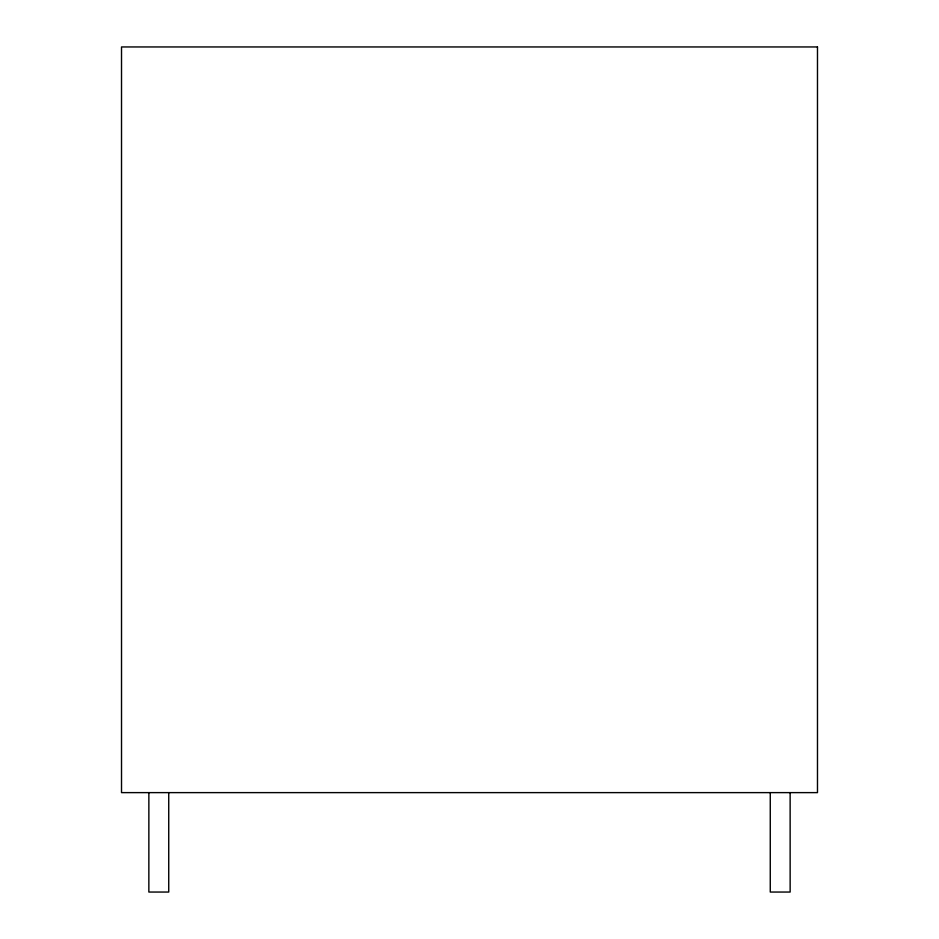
<?xml version="1.0" encoding="UTF-8"?>
<svg xmlns="http://www.w3.org/2000/svg" width="939" height="939" viewBox="0 0 939 939"><rect width="100%" height="100%" fill="white"/><g stroke="black" fill="none" stroke-linecap="round" stroke-linejoin="round"><path stroke-width="1.41" d="M790.133 792.622L790.145 892.05L770.262 892.05L770.262 792.622M168.738 792.622L168.738 892.05L148.855 892.05L148.867 792.622M817.482 46.95L121.518 46.95L121.518 792.622L817.482 792.622L817.482 46.95"/></g></svg>
